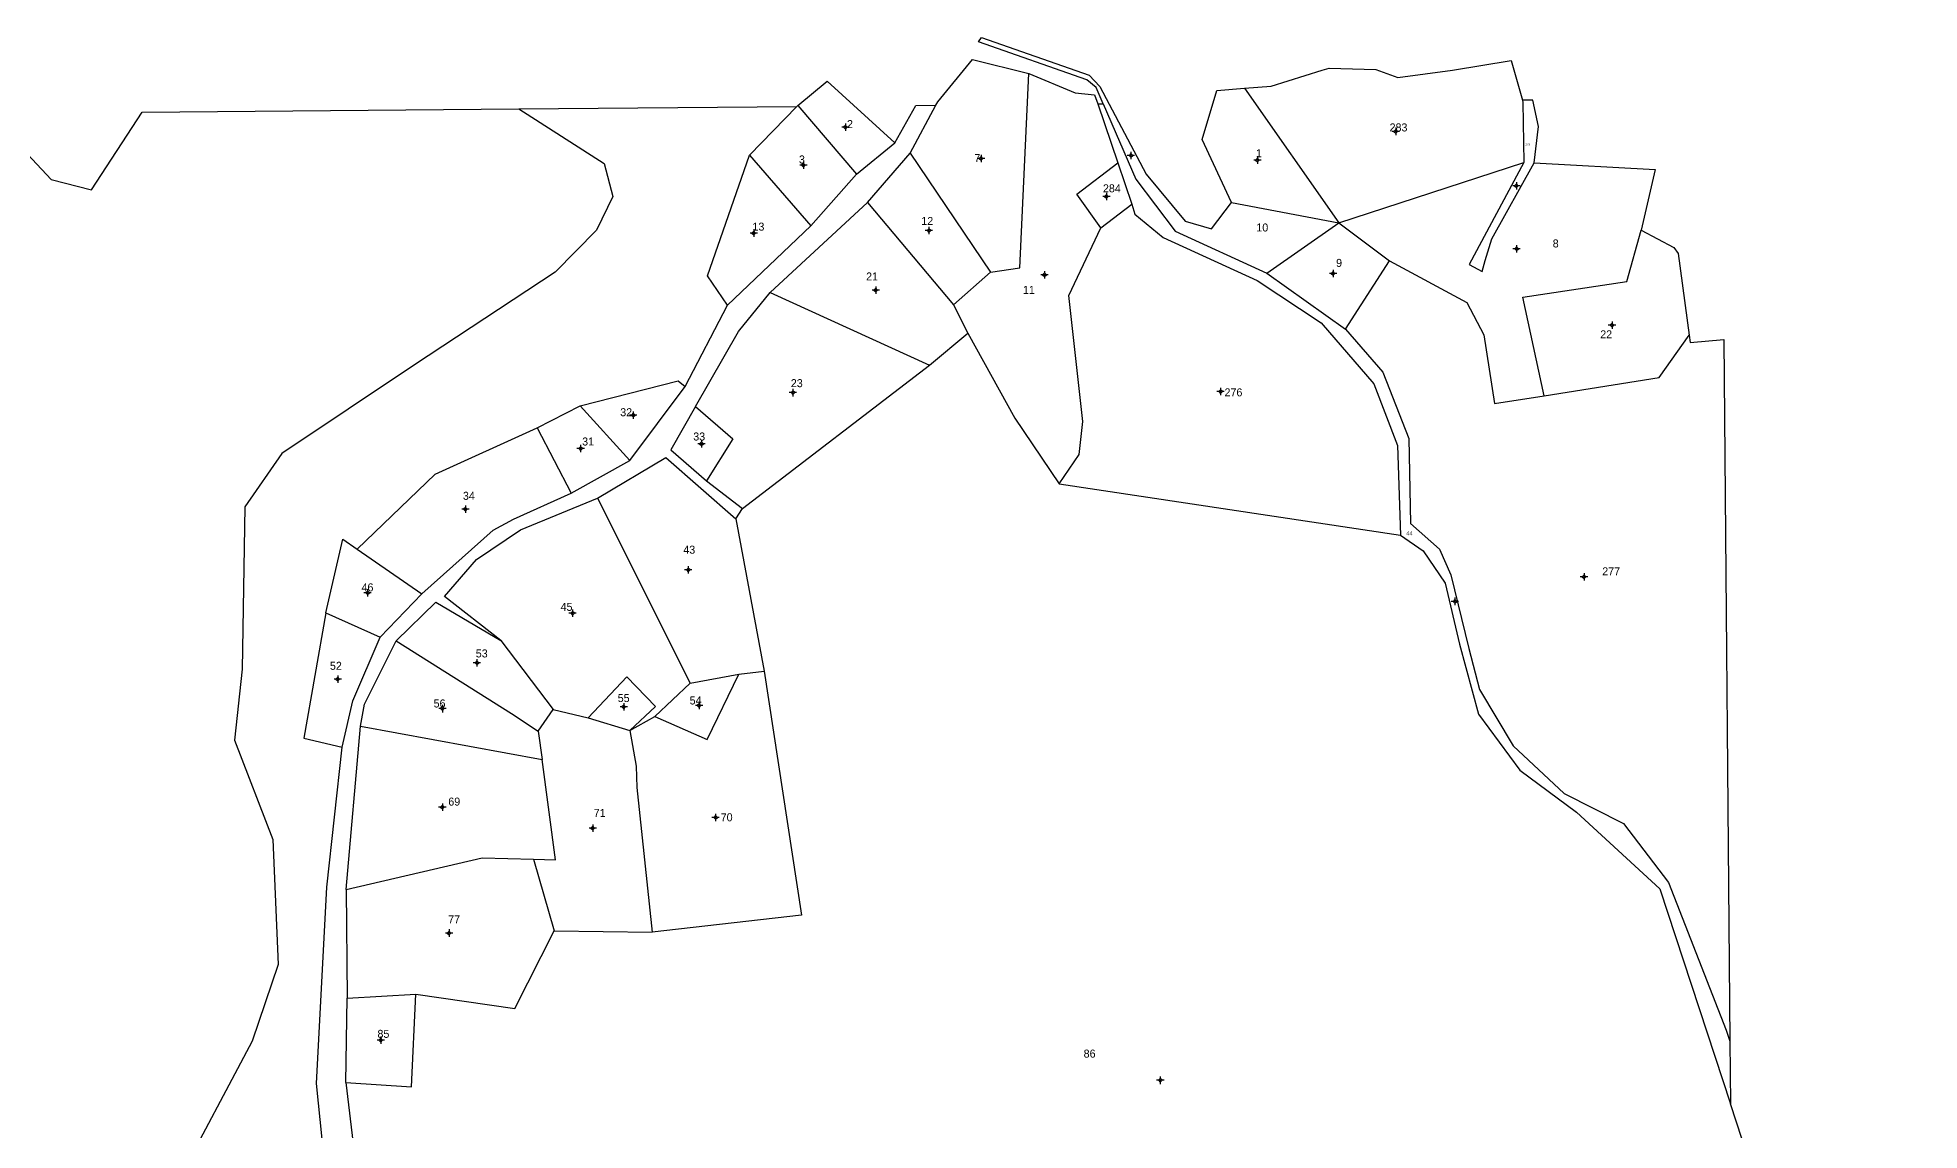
# Model space of a CAD drawing. Extents: x 550510 to 551644, y 1836484 to 1837530.
# Drawn here: x 551009 to 551644, y 1837152 to 1837520 of the extents above; entities that cross this region are included whole.
import ezdxf

# ---------------------------------------------------------------- set-up
doc = ezdxf.new("R2010")
doc.units = 0
for name, color, linetype in [('Level 10', 7, 'Continuous'), ('Level 11', 7, 'Continuous'), ('Level 15', 7, 'Continuous')]:
    doc.layers.add(name, color=color, linetype=linetype)

msp = doc.modelspace()

# ---------------------------------------------------------------- linework, layer by layer
at = {"layer": 'Level 10'}
for p, q in [((551366.36, 1837498.07), (551368.23, 1837498.09)), ((551366.36, 1837498.07), (551373.14, 1837478.16)), ((551415.91, 1837503.3), (551447.73, 1837457.95)), ((551170.98, 1837496.37), (551264.79, 1837497.19)), ((551248.87, 1837480.69), (551264.79, 1837497.19)), ((551264.79, 1837497.19), (551265.12, 1837497.53)), ((551265.12, 1837497.53), (551285, 1837474.32)), ((551303.07, 1837481.44), (551311.75, 1837497.6)), ((551248.87, 1837480.69), (551269.5, 1837456.91)), ((551285, 1837474.32), (551297.88, 1837484.89)), ((551288.72, 1837464.78), (551303.07, 1837481.44)), ((551303.07, 1837481.44), (551330.21, 1837441.24)), ((551269.5, 1837456.91), (551285, 1837474.32)), ((551373.14, 1837478.16), (551377.91, 1837464.16)), ((551447.73, 1837457.95), (551510.11, 1837478.26)), ((551255.84, 1837434.39), (551288.72, 1837464.78)), ((551288.72, 1837464.78), (551317.73, 1837430.29)), ((551367.46, 1837456.18), (551377.91, 1837464.16)), ((551411.49, 1837464.72), (551447.73, 1837457.95)), ((551241.47, 1837430.13), (551269.5, 1837456.91)), ((551423.44, 1837440.89), (551447.73, 1837457.95)), ((551447.73, 1837457.95), (551464.87, 1837445.12)), ((551317.73, 1837430.29), (551330.21, 1837441.24)), ((551449.97, 1837421.99), (551464.87, 1837445.12)), ((551423.44, 1837440.89), (551449.97, 1837421.99)), ((551227.12, 1837402.66), (551241.47, 1837430.13)), ((551255.84, 1837434.39), (551309.59, 1837409.93)), ((551317.73, 1837430.29), (551322.49, 1837420.67)), ((551309.59, 1837409.93), (551322.49, 1837420.67)), ((551246.47, 1837361.53), (551309.59, 1837409.93)), ((551208.45, 1837377.66), (551227.12, 1837402.66)), ((551177.25, 1837388.7), (551191.7, 1837396.18)), ((551191.7, 1837396.18), (551208.45, 1837377.66)), ((551177.25, 1837388.7), (551188.72, 1837366.66)), ((551188.72, 1837366.66), (551208.45, 1837377.66)), ((551197.52, 1837364.99), (551228.8, 1837302.54)), ((551234.34, 1837370.9), (551246.47, 1837361.53)), ((551353.33, 1837369.85), (551468.55, 1837352.55)), ((551244.21, 1837358.03), (551246.47, 1837361.53)), ((551244.21, 1837358.03), (551253.86, 1837306.58)), ((551116.52, 1837347.8), (551138.27, 1837332.74)), ((551124.22, 1837318.11), (551138.27, 1837332.74)), ((551105.93, 1837326.3), (551124.22, 1837318.11)), ((551164.9, 1837317.02), (551182.65, 1837293.72)), ((551216.97, 1837291.31), (551228.8, 1837302.54)), ((551228.8, 1837302.54), (551245.29, 1837305.58)), ((551245.29, 1837305.58), (551253.86, 1837306.58)), ((551177.59, 1837286.36), (551182.65, 1837293.72)), ((551182.65, 1837293.72), (551194.38, 1837290.92)), ((551194.38, 1837290.92), (551208.53, 1837286.59)), ((551208.53, 1837286.59), (551216.97, 1837291.31)), ((551112.76, 1837232.99), (551117.65, 1837288.11)), ((551117.65, 1837288.11), (551178.87, 1837276.83)), ((551177.59, 1837286.36), (551178.87, 1837276.83)), ((551175.95, 1837243.19), (551182.99, 1837219.02)), ((551112.76, 1837232.99), (551113.07, 1837196.26)), ((551182.99, 1837219.02), (551215.97, 1837218.55)), ((551112.69, 1837167.86), (551113.07, 1837196.26)), ((551113.07, 1837196.26), (551136.32, 1837197.61)), ((551579.66, 1837181.83), (551579.84, 1837160.61))]:
    msp.add_line(p, q, dxfattribs=at)
for points in [[(551368.23, 1837498.09), (551365.86, 1837503.54), (551362.68, 1837506.18), (551326.08, 1837518.99), (551327.1, 1837520.4), (551363.43, 1837507.73), (551367.12, 1837503.87), (551382.69, 1837474.29), (551395.85, 1837458.52), (551404.71, 1837455.85), (551411.49, 1837464.72)], [(551311.75, 1837497.6), (551312.37, 1837498.75), (551324.13, 1837512.97), (551343.17, 1837508.27)], [(551415.91, 1837503.3), (551424.88, 1837504), (551442.07, 1837509.37), (551444.45, 1837510.11), (551460.26, 1837509.62), (551467.68, 1837506.9), (551486.02, 1837509.41), (551505.88, 1837512.7), (551509.64, 1837499.32)], [(551265.12, 1837497.53), (551275.05, 1837505.75), (551297.88, 1837484.89)], [(551330.21, 1837441.24), (551340.1, 1837442.74), (551343.17, 1837508.27)], [(551343.17, 1837508.27), (551358.73, 1837501.72), (551365.32, 1837501.11), (551366.36, 1837498.07)], [(551368.23, 1837498.09), (551379.26, 1837472.65), (551392.46, 1837455.06), (551423.44, 1837440.89)], [(551411.49, 1837464.72), (551401.65, 1837486.03), (551406.53, 1837502.58), (551415.91, 1837503.3)], [(551513.63, 1837478.1), (551515.13, 1837490.41), (551513.13, 1837499.35), (551509.64, 1837499.32)], [(551509.64, 1837499.32), (551509.86, 1837498.56), (551510.11, 1837478.26)], [(550981.42, 1837494.71), (550992.34, 1837494.81), (551013.24, 1837472.58), (551026.78, 1837469.03), (551043.89, 1837495.26), (551170.98, 1837496.37)], [(551170.98, 1837496.37), (551199.86, 1837477.95), (551202.77, 1837466.74), (551197.25, 1837455.46), (551183.32, 1837441.28), (551135.8, 1837409.96), (551091.09, 1837380.07), (551078.6, 1837362.1), (551077.67, 1837307.31), (551075.07, 1837283.4), (551088.01, 1837249.79), (551089.79, 1837207.66), (551080.99, 1837181.75), (551055.49, 1837133.59), (551038.83, 1837097.41)], [(551297.88, 1837484.89), (551304.98, 1837497.54), (551311.75, 1837497.6)], [(551241.47, 1837430.13), (551234.63, 1837439.98), (551248.87, 1837480.69)], [(551367.46, 1837456.18), (551359.33, 1837467.63), (551373.14, 1837478.16)], [(551510.11, 1837478.26), (551491.71, 1837443.85), (551496.14, 1837441.5), (551497.09, 1837445.2), (551499.36, 1837452.54), (551513.63, 1837478.1)], [(551513.63, 1837478.1), (551554.51, 1837475.96), (551549.76, 1837455.41)], [(551377.91, 1837464.16), (551378.89, 1837460.86), (551388.4, 1837452.98), (551420.18, 1837438.48), (551441.79, 1837424.14), (551459.52, 1837403.57), (551467.54, 1837382.83), (551468.55, 1837352.55)], [(551353.33, 1837369.85), (551360.09, 1837379.77), (551361.32, 1837390.87), (551356.56, 1837433.37), (551367.46, 1837456.18)], [(551517.04, 1837399.59), (551509.81, 1837432.82), (551544.95, 1837438.11), (551549.76, 1837455.41)], [(551549.76, 1837455.41), (551560.76, 1837449.64), (551562.22, 1837447.54), (551565.98, 1837419.96)], [(551464.87, 1837445.12), (551490.91, 1837431.04), (551496.63, 1837420.11), (551500.26, 1837396.93), (551517.04, 1837399.59)], [(551230.59, 1837395.99), (551245.1, 1837421.2), (551255.84, 1837434.39)], [(551449.97, 1837421.99), (551462.59, 1837407.57), (551471.29, 1837385.11), (551471.87, 1837356.45), (551481.74, 1837347.74), (551485.51, 1837339.08), (551491.61, 1837314.3), (551495.21, 1837300.5), (551506.58, 1837281.49), (551523.8, 1837265.34), (551543.73, 1837255.25), (551558.92, 1837235.29), (551578.41, 1837185.49), (551579.66, 1837181.83)], [(551322.49, 1837420.67), (551338.36, 1837391.97), (551353.33, 1837369.85)], [(551517.04, 1837399.59), (551555.78, 1837405.75), (551565.98, 1837419.96)], [(551565.98, 1837419.96), (551566.31, 1837417.49), (551577.59, 1837418.51), (551579.66, 1837181.83)], [(551191.7, 1837396.18), (551224.8, 1837404.55), (551227.12, 1837402.66)], [(551230.59, 1837395.99), (551222.34, 1837381.26), (551234.34, 1837370.9)], [(551230.59, 1837395.99), (551243.24, 1837385.06), (551234.34, 1837370.9)], [(551116.52, 1837347.8), (551142.75, 1837373.07), (551177.25, 1837388.7)], [(551197.52, 1837364.99), (551220.64, 1837378.74), (551244.21, 1837358.03)], [(551138.27, 1837332.74), (551162.33, 1837354.22), (551169.21, 1837357.88), (551188.72, 1837366.66)], [(551164.9, 1837317.02), (551145.89, 1837331.84), (551156.77, 1837344.34), (551171.61, 1837354.32), (551197.52, 1837364.99)], [(551468.55, 1837352.55), (551476.19, 1837347.26), (551483.59, 1837336.37), (551488.47, 1837315.74), (551494.88, 1837292.12), (551508.76, 1837273.27), (551527.95, 1837259.02), (551555.98, 1837233.23), (551579.84, 1837160.61)], [(551105.93, 1837326.3), (551111.59, 1837351.2), (551116.52, 1837347.8)], [(551129.65, 1837316.84), (551142.98, 1837329.87), (551164.9, 1837317.02)], [(551105.93, 1837326.3), (551098.53, 1837284.06), (551111.36, 1837280.95)], [(551111.36, 1837280.95), (551115.04, 1837296.67), (551124.22, 1837318.11)], [(551117.65, 1837288.11), (551118.95, 1837295.52), (551129.65, 1837316.84)], [(551129.65, 1837316.84), (551168.53, 1837292.39), (551177.59, 1837286.36)], [(551208.53, 1837286.59), (551217.09, 1837294.73), (551207.42, 1837304.67), (551194.38, 1837290.92)], [(551253.86, 1837306.58), (551266.44, 1837224.26), (551215.97, 1837218.55)], [(551216.97, 1837291.31), (551234.62, 1837283.62), (551245.29, 1837305.58)], [(551208.53, 1837286.59), (551210.66, 1837274.57), (551210.81, 1837267.35), (551215.97, 1837218.55)], [(551056.75, 1837070.77), (551109.04, 1837105.59), (551102.72, 1837167.45), (551106.24, 1837233.73), (551111.36, 1837280.95)], [(551175.95, 1837243.19), (551183.44, 1837243.02), (551178.87, 1837276.83)], [(551112.76, 1837232.99), (551158.64, 1837243.6), (551175.95, 1837243.19)], [(551136.32, 1837197.61), (551169.65, 1837192.82), (551182.99, 1837219.02)], [(551112.69, 1837167.86), (551134.86, 1837166.32), (551136.32, 1837197.61)], [(551112.69, 1837167.86), (551119.85, 1837107.53), (551135.16, 1837082.48)], [(551570.23, 1837037.22), (551643.61, 1837107.33), (551629.57, 1837114.55), (551600.01, 1837130.32), (551583.78, 1837148.64), (551579.84, 1837160.61)]]:
    msp.add_lwpolyline(points, dxfattribs=at)
at = {"layer": 'Level 11'}
for p, q in [((551280.59, 1837490.16), (551279.97, 1837490.16)), ((551281.22, 1837490.78), (551280.59, 1837490.16)), ((551280.59, 1837490.16), (551281.22, 1837489.53)), ((551281.22, 1837491.41), (551281.22, 1837490.78)), ((551281.84, 1837490.16), (551281.22, 1837490.78)), ((551281.22, 1837489.53), (551281.84, 1837490.16)), ((551281.22, 1837489.53), (551281.22, 1837488.91)), ((551282.47, 1837490.16), (551281.84, 1837490.16)), ((551466.3, 1837488.78), (551465.68, 1837488.78)), ((551466.93, 1837489.41), (551466.3, 1837488.78)), ((551466.3, 1837488.78), (551466.93, 1837488.16)), ((551466.93, 1837490.03), (551466.93, 1837489.41)), ((551467.55, 1837488.78), (551466.93, 1837489.41)), ((551466.93, 1837488.16), (551467.55, 1837488.78)), ((551466.93, 1837488.16), (551466.93, 1837487.53)), ((551468.18, 1837488.78), (551467.55, 1837488.78)), ((551326.36, 1837479.62), (551325.74, 1837479.62)), ((551326.99, 1837480.25), (551326.36, 1837479.62)), ((551326.36, 1837479.62), (551326.99, 1837479)), ((551326.99, 1837480.87), (551326.99, 1837480.25)), ((551327.61, 1837479.62), (551326.99, 1837480.25)), ((551326.99, 1837479), (551327.61, 1837479.62)), ((551328.24, 1837479.62), (551327.61, 1837479.62)), ((551376.94, 1837480.65), (551376.32, 1837480.65)), ((551377.57, 1837481.27), (551376.94, 1837480.65)), ((551376.94, 1837480.65), (551377.57, 1837480.02)), ((551377.57, 1837481.9), (551377.57, 1837481.27)), ((551378.19, 1837480.65), (551377.57, 1837481.27)), ((551377.57, 1837480.02), (551378.19, 1837480.65)), ((551377.57, 1837480.02), (551377.57, 1837479.4)), ((551378.82, 1837480.65), (551378.19, 1837480.65)), ((551419.62, 1837479.11), (551418.99, 1837479.11)), ((551420.24, 1837479.73), (551419.62, 1837479.11)), ((551419.62, 1837479.11), (551420.24, 1837478.48)), ((551420.24, 1837480.36), (551420.24, 1837479.73)), ((551420.87, 1837479.11), (551420.24, 1837479.73)), ((551420.24, 1837478.48), (551420.87, 1837479.11)), ((551421.49, 1837479.11), (551420.87, 1837479.11)), ((551266.44, 1837477.34), (551265.82, 1837477.34)), ((551267.07, 1837477.96), (551266.44, 1837477.34)), ((551266.44, 1837477.34), (551267.07, 1837476.71)), ((551267.07, 1837478.59), (551267.07, 1837477.96)), ((551267.69, 1837477.34), (551267.07, 1837477.96)), ((551267.07, 1837476.71), (551267.69, 1837477.34)), ((551267.07, 1837476.71), (551267.07, 1837476.09)), ((551268.32, 1837477.34), (551267.69, 1837477.34)), ((551326.99, 1837479), (551326.99, 1837478.37)), ((551420.24, 1837478.48), (551420.24, 1837477.86)), ((551368.69, 1837466.83), (551368.06, 1837466.83)), ((551369.31, 1837467.45), (551368.69, 1837466.83)), ((551368.69, 1837466.83), (551369.31, 1837466.2)), ((551369.31, 1837468.08), (551369.31, 1837467.45)), ((551369.94, 1837466.83), (551369.31, 1837467.45)), ((551369.31, 1837466.2), (551369.94, 1837466.83)), ((551370.56, 1837466.83), (551369.94, 1837466.83)), ((551507.01, 1837470.43), (551506.38, 1837470.43)), ((551507.63, 1837471.05), (551507.01, 1837470.43)), ((551507.01, 1837470.43), (551507.63, 1837469.8)), ((551507.63, 1837471.68), (551507.63, 1837471.05)), ((551508.26, 1837470.43), (551507.63, 1837471.05)), ((551507.63, 1837469.8), (551508.26, 1837470.43)), ((551507.63, 1837469.8), (551507.63, 1837469.18)), ((551508.88, 1837470.43), (551508.26, 1837470.43)), ((551369.31, 1837466.2), (551369.31, 1837465.58)), ((551249.68, 1837454.47), (551249.06, 1837454.47)), ((551250.31, 1837455.09), (551249.68, 1837454.47)), ((551249.68, 1837454.47), (551250.31, 1837453.84)), ((551250.31, 1837455.72), (551250.31, 1837455.09)), ((551250.93, 1837454.47), (551250.31, 1837455.09)), ((551250.31, 1837453.84), (551250.93, 1837454.47)), ((551250.31, 1837453.84), (551250.31, 1837453.22)), ((551251.56, 1837454.47), (551250.93, 1837454.47)), ((551308.77, 1837455.31), (551308.14, 1837455.31)), ((551309.39, 1837455.93), (551308.77, 1837455.31)), ((551308.77, 1837455.31), (551309.39, 1837454.68)), ((551309.39, 1837456.56), (551309.39, 1837455.93)), ((551310.02, 1837455.31), (551309.39, 1837455.93)), ((551309.39, 1837454.68), (551310.02, 1837455.31)), ((551309.39, 1837454.68), (551309.39, 1837454.06)), ((551310.64, 1837455.31), (551310.02, 1837455.31)), ((551507.06, 1837449.16), (551506.43, 1837449.16)), ((551507.68, 1837449.79), (551507.06, 1837449.16)), ((551507.06, 1837449.16), (551507.68, 1837448.54)), ((551507.68, 1837450.41), (551507.68, 1837449.79)), ((551508.31, 1837449.16), (551507.68, 1837449.79)), ((551507.68, 1837448.54), (551508.31, 1837449.16)), ((551507.68, 1837448.54), (551507.68, 1837447.91)), ((551508.93, 1837449.16), (551508.31, 1837449.16)), ((551348.4, 1837441.03), (551347.78, 1837440.4)), ((551348.4, 1837441.65), (551348.4, 1837441.03)), ((551349.03, 1837440.4), (551348.4, 1837441.03)), ((551445.79, 1837441.45), (551445.17, 1837440.83)), ((551445.79, 1837442.08), (551445.79, 1837441.45)), ((551446.42, 1837440.83), (551445.79, 1837441.45)), ((551290.85, 1837435.22), (551290.23, 1837435.22)), ((551291.48, 1837435.84), (551290.85, 1837435.22)), ((551290.85, 1837435.22), (551291.48, 1837434.59)), ((551291.48, 1837436.47), (551291.48, 1837435.84)), ((551292.1, 1837435.22), (551291.48, 1837435.84)), ((551291.48, 1837434.59), (551292.1, 1837435.22)), ((551291.48, 1837434.59), (551291.48, 1837433.97)), ((551292.73, 1837435.22), (551292.1, 1837435.22)), ((551347.78, 1837440.4), (551347.15, 1837440.4)), ((551347.78, 1837440.4), (551348.4, 1837439.78)), ((551348.4, 1837439.78), (551349.03, 1837440.4)), ((551348.4, 1837439.78), (551348.4, 1837439.15)), ((551349.65, 1837440.4), (551349.03, 1837440.4)), ((551445.17, 1837440.83), (551444.54, 1837440.83)), ((551445.17, 1837440.83), (551445.79, 1837440.2)), ((551445.79, 1837440.2), (551446.42, 1837440.83)), ((551445.79, 1837440.2), (551445.79, 1837439.58)), ((551447.04, 1837440.83), (551446.42, 1837440.83)), ((551539.28, 1837423.34), (551538.65, 1837423.34)), ((551539.9, 1837423.96), (551539.28, 1837423.34)), ((551539.28, 1837423.34), (551539.9, 1837422.71)), ((551539.9, 1837424.59), (551539.9, 1837423.96)), ((551540.53, 1837423.34), (551539.9, 1837423.96)), ((551539.9, 1837422.71), (551540.53, 1837423.34)), ((551539.9, 1837422.71), (551539.9, 1837422.09)), ((551541.15, 1837423.34), (551540.53, 1837423.34)), ((551262.89, 1837400.61), (551262.26, 1837400.61)), ((551263.51, 1837401.23), (551262.89, 1837400.61)), ((551262.89, 1837400.61), (551263.51, 1837399.98)), ((551263.51, 1837401.86), (551263.51, 1837401.23)), ((551264.14, 1837400.61), (551263.51, 1837401.23)), ((551263.51, 1837399.98), (551264.14, 1837400.61)), ((551263.51, 1837399.98), (551263.51, 1837399.36)), ((551264.76, 1837400.61), (551264.14, 1837400.61)), ((551407.21, 1837400.98), (551406.58, 1837400.98)), ((551407.83, 1837401.61), (551407.21, 1837400.98)), ((551407.21, 1837400.98), (551407.83, 1837400.36)), ((551407.83, 1837402.23), (551407.83, 1837401.61)), ((551408.46, 1837400.98), (551407.83, 1837401.61)), ((551407.83, 1837400.36), (551408.46, 1837400.98)), ((551407.83, 1837400.36), (551407.83, 1837399.73)), ((551409.08, 1837400.98), (551408.46, 1837400.98)), ((551208.99, 1837393.03), (551208.37, 1837393.03)), ((551209.62, 1837393.66), (551208.99, 1837393.03)), ((551208.99, 1837393.03), (551209.62, 1837392.41)), ((551209.62, 1837394.28), (551209.62, 1837393.66)), ((551210.24, 1837393.03), (551209.62, 1837393.66)), ((551209.62, 1837392.41), (551210.24, 1837393.03)), ((551209.62, 1837392.41), (551209.62, 1837391.78)), ((551210.87, 1837393.03), (551210.24, 1837393.03)), ((551232.66, 1837383.99), (551232.04, 1837383.37)), ((551232.66, 1837384.62), (551232.66, 1837383.99)), ((551233.29, 1837383.37), (551232.66, 1837383.99)), ((551191.26, 1837381.73), (551190.63, 1837381.73)), ((551191.88, 1837382.35), (551191.26, 1837381.73)), ((551191.26, 1837381.73), (551191.88, 1837381.1)), ((551191.88, 1837382.98), (551191.88, 1837382.35)), ((551192.51, 1837381.73), (551191.88, 1837382.35)), ((551191.88, 1837381.1), (551192.51, 1837381.73)), ((551191.88, 1837381.1), (551191.88, 1837380.48)), ((551193.13, 1837381.73), (551192.51, 1837381.73)), ((551232.04, 1837383.37), (551231.41, 1837383.37)), ((551232.04, 1837383.37), (551232.66, 1837382.74)), ((551232.66, 1837382.74), (551233.29, 1837383.37)), ((551232.66, 1837382.74), (551232.66, 1837382.12)), ((551233.91, 1837383.37), (551233.29, 1837383.37)), ((551152.38, 1837361.29), (551151.76, 1837361.29)), ((551153.01, 1837361.91), (551152.38, 1837361.29)), ((551152.38, 1837361.29), (551153.01, 1837360.66)), ((551153.01, 1837362.54), (551153.01, 1837361.91)), ((551153.63, 1837361.29), (551153.01, 1837361.91)), ((551153.01, 1837360.66), (551153.63, 1837361.29)), ((551153.01, 1837360.66), (551153.01, 1837360.04)), ((551154.26, 1837361.29), (551153.63, 1837361.29)), ((551227.57, 1837340.79), (551226.94, 1837340.79)), ((551228.19, 1837341.42), (551227.57, 1837340.79)), ((551227.57, 1837340.79), (551228.19, 1837340.17)), ((551228.19, 1837342.04), (551228.19, 1837341.42)), ((551228.82, 1837340.79), (551228.19, 1837341.42)), ((551228.19, 1837340.17), (551228.82, 1837340.79)), ((551228.19, 1837340.17), (551228.19, 1837339.54)), ((551229.44, 1837340.79), (551228.82, 1837340.79)), ((551530.45, 1837339.73), (551530.45, 1837339.1)), ((551119.37, 1837333.08), (551118.75, 1837333.08)), ((551120, 1837333.71), (551119.37, 1837333.08)), ((551119.37, 1837333.08), (551120, 1837332.46)), ((551120, 1837334.33), (551120, 1837333.71)), ((551120.62, 1837333.08), (551120, 1837333.71)), ((551120, 1837332.46), (551120.62, 1837333.08)), ((551121.25, 1837333.08), (551120.62, 1837333.08)), ((551529.82, 1837338.48), (551529.2, 1837338.48)), ((551530.45, 1837339.1), (551529.82, 1837338.48)), ((551529.82, 1837338.48), (551530.45, 1837337.85)), ((551531.07, 1837338.48), (551530.45, 1837339.1)), ((551530.45, 1837337.85), (551531.07, 1837338.48)), ((551530.45, 1837337.85), (551530.45, 1837337.23)), ((551531.7, 1837338.48), (551531.07, 1837338.48)), ((551120, 1837332.46), (551120, 1837331.83)), ((551189.16, 1837326.8), (551188.53, 1837326.18)), ((551189.16, 1837327.43), (551189.16, 1837326.8)), ((551189.78, 1837326.18), (551189.16, 1837326.8)), ((551486.26, 1837330.19), (551485.63, 1837330.19)), ((551486.88, 1837330.82), (551486.26, 1837330.19)), ((551486.26, 1837330.19), (551486.88, 1837329.57)), ((551486.88, 1837331.44), (551486.88, 1837330.82)), ((551487.51, 1837330.19), (551486.88, 1837330.82)), ((551486.88, 1837329.57), (551487.51, 1837330.19)), ((551486.88, 1837329.57), (551486.88, 1837328.94)), ((551488.13, 1837330.19), (551487.51, 1837330.19)), ((551188.53, 1837326.18), (551187.91, 1837326.18)), ((551188.53, 1837326.18), (551189.16, 1837325.55)), ((551189.16, 1837325.55), (551189.78, 1837326.18)), ((551189.16, 1837325.55), (551189.16, 1837324.93)), ((551190.41, 1837326.18), (551189.78, 1837326.18)), ((551156.25, 1837309.45), (551155.63, 1837309.45)), ((551156.88, 1837310.08), (551156.25, 1837309.45)), ((551156.25, 1837309.45), (551156.88, 1837308.83)), ((551156.88, 1837310.7), (551156.88, 1837310.08)), ((551157.5, 1837309.45), (551156.88, 1837310.08)), ((551156.88, 1837308.83), (551157.5, 1837309.45)), ((551156.88, 1837308.83), (551156.88, 1837308.2)), ((551158.13, 1837309.45), (551157.5, 1837309.45)), ((551109.29, 1837303.96), (551108.67, 1837303.96)), ((551109.92, 1837304.59), (551109.29, 1837303.96)), ((551109.29, 1837303.96), (551109.92, 1837303.34)), ((551109.92, 1837305.21), (551109.92, 1837304.59)), ((551110.54, 1837303.96), (551109.92, 1837304.59)), ((551109.92, 1837303.34), (551110.54, 1837303.96)), ((551109.92, 1837303.34), (551109.92, 1837302.71)), ((551111.17, 1837303.96), (551110.54, 1837303.96)), ((551145.23, 1837295.23), (551145.23, 1837294.61)), ((551206.43, 1837295.19), (551205.81, 1837294.56)), ((551206.43, 1837295.81), (551206.43, 1837295.19)), ((551207.06, 1837294.56), (551206.43, 1837295.19)), ((551231.2, 1837295.02), (551230.58, 1837295.02)), ((551231.83, 1837295.65), (551231.2, 1837295.02)), ((551231.2, 1837295.02), (551231.83, 1837294.4)), ((551231.83, 1837296.27), (551231.83, 1837295.65)), ((551232.45, 1837295.02), (551231.83, 1837295.65)), ((551231.83, 1837294.4), (551232.45, 1837295.02)), ((551233.08, 1837295.02), (551232.45, 1837295.02)), ((551144.6, 1837293.98), (551143.98, 1837293.98)), ((551145.23, 1837294.61), (551144.6, 1837293.98)), ((551144.6, 1837293.98), (551145.23, 1837293.36)), ((551145.85, 1837293.98), (551145.23, 1837294.61)), ((551145.23, 1837293.36), (551145.85, 1837293.98)), ((551145.23, 1837293.36), (551145.23, 1837292.73)), ((551146.48, 1837293.98), (551145.85, 1837293.98)), ((551205.81, 1837294.56), (551205.18, 1837294.56)), ((551205.81, 1837294.56), (551206.43, 1837293.94)), ((551206.43, 1837293.94), (551207.06, 1837294.56)), ((551206.43, 1837293.94), (551206.43, 1837293.31)), ((551207.68, 1837294.56), (551207.06, 1837294.56)), ((551231.83, 1837294.4), (551231.83, 1837293.77)), ((551144.59, 1837260.77), (551143.97, 1837260.77)), ((551145.22, 1837261.39), (551144.59, 1837260.77)), ((551144.59, 1837260.77), (551145.22, 1837260.14)), ((551145.22, 1837262.02), (551145.22, 1837261.39)), ((551145.84, 1837260.77), (551145.22, 1837261.39)), ((551145.22, 1837260.14), (551145.84, 1837260.77)), ((551145.22, 1837260.14), (551145.22, 1837259.52)), ((551146.47, 1837260.77), (551145.84, 1837260.77)), ((551236.8, 1837257.27), (551236.17, 1837257.27)), ((551237.42, 1837257.89), (551236.8, 1837257.27)), ((551236.8, 1837257.27), (551237.42, 1837256.64)), ((551237.42, 1837258.52), (551237.42, 1837257.89)), ((551238.05, 1837257.27), (551237.42, 1837257.89)), ((551237.42, 1837256.64), (551238.05, 1837257.27)), ((551238.67, 1837257.27), (551238.05, 1837257.27)), ((551195.36, 1837253.68), (551194.74, 1837253.68)), ((551195.99, 1837254.31), (551195.36, 1837253.68)), ((551195.36, 1837253.68), (551195.99, 1837253.06)), ((551195.99, 1837254.93), (551195.99, 1837254.31)), ((551196.61, 1837253.68), (551195.99, 1837254.31)), ((551195.99, 1837253.06), (551196.61, 1837253.68)), ((551195.99, 1837253.06), (551195.99, 1837252.43)), ((551197.24, 1837253.68), (551196.61, 1837253.68)), ((551237.42, 1837256.64), (551237.42, 1837256.02)), ((551147.5, 1837218.9), (551146.88, 1837218.28)), ((551147.5, 1837219.53), (551147.5, 1837218.9)), ((551148.13, 1837218.28), (551147.5, 1837218.9)), ((551146.88, 1837218.28), (551146.25, 1837218.28)), ((551146.88, 1837218.28), (551147.5, 1837217.65)), ((551147.5, 1837217.65), (551148.13, 1837218.28)), ((551147.5, 1837217.65), (551147.5, 1837217.03)), ((551148.75, 1837218.28), (551148.13, 1837218.28)), ((551123.8, 1837182.12), (551123.17, 1837182.12)), ((551124.42, 1837182.75), (551123.8, 1837182.12)), ((551123.8, 1837182.12), (551124.42, 1837181.5)), ((551124.42, 1837183.37), (551124.42, 1837182.75)), ((551125.05, 1837182.12), (551124.42, 1837182.75)), ((551124.42, 1837181.5), (551125.05, 1837182.12)), ((551124.42, 1837181.5), (551124.42, 1837180.87)), ((551125.67, 1837182.12), (551125.05, 1837182.12)), ((551386.86, 1837168.57), (551386.23, 1837168.57)), ((551387.48, 1837169.19), (551386.86, 1837168.57)), ((551386.86, 1837168.57), (551387.48, 1837167.94)), ((551387.48, 1837169.82), (551387.48, 1837169.19)), ((551388.11, 1837168.57), (551387.48, 1837169.19)), ((551387.48, 1837167.94), (551388.11, 1837168.57)), ((551387.48, 1837167.94), (551387.48, 1837167.32)), ((551388.73, 1837168.57), (551388.11, 1837168.57))]:
    msp.add_line(p, q, dxfattribs=at)
for centre in [(551281.22, 1837490.16), (551466.93, 1837488.78), (551326.99, 1837479.62), (551377.57, 1837480.65), (551420.24, 1837479.11), (551267.07, 1837477.34), (551369.31, 1837466.83), (551507.63, 1837470.43), (551250.31, 1837454.47), (551309.39, 1837455.31), (551507.68, 1837449.16), (551445.79, 1837440.83), (551291.48, 1837435.22), (551348.4, 1837440.4), (551539.9, 1837423.34), (551263.51, 1837400.61), (551407.83, 1837400.98), (551209.62, 1837393.03), (551191.88, 1837381.73), (551232.66, 1837383.37), (551153.01, 1837361.29), (551228.19, 1837340.79), (551120, 1837333.08), (551530.45, 1837338.48), (551486.88, 1837330.19), (551189.16, 1837326.18), (551156.88, 1837309.45), (551109.92, 1837303.96), (551231.83, 1837295.02), (551145.23, 1837293.98), (551206.43, 1837294.56), (551145.22, 1837260.77), (551237.42, 1837257.27), (551195.99, 1837253.68), (551147.5, 1837218.28), (551124.42, 1837182.12), (551387.48, 1837168.57)]:
    msp.add_circle(centre, 0.15, dxfattribs=at)

# ---------------------------------------------------------------- texts
at = {"layer": 'Level 15'}
for s, height, p in [('2', 2.7, (551281.75, 1837489.88)), ('283', 2.7, (551464.84, 1837488.75)), ('3', 2.7, (551265.55, 1837477.94)), ('7', 2.7, (551324.73, 1837478.42)), ('1', 2.7, (551419.74, 1837480.03)), ('273', 0.675, (551510.63, 1837484.08)), ('284', 2.7, (551368.12, 1837468.2)), ('13', 2.7, (551249.86, 1837455.28)), ('12', 2.7, (551306.82, 1837457.18)), ('10', 2.7, (551419.88, 1837454.99)), ('8', 2.7, (551519.89, 1837449.6)), ('21', 2.7, (551288.2, 1837438.46)), ('9', 2.7, (551446.8, 1837443.04)), ('11', 2.7, (551341.11, 1837433.94)), ('22', 2.7, (551535.92, 1837418.94)), ('23', 2.7, (551262.8, 1837402.46)), ('276', 2.7, (551409.15, 1837399.36)), ('32', 2.7, (551205.24, 1837392.65)), ('31', 2.7, (551192.39, 1837382.78)), ('33', 2.7, (551229.88, 1837384.46)), ('34', 2.7, (551152.16, 1837364.45)), ('44', 1.35, (551470.5, 1837352.48)), ('43', 2.7, (551226.52, 1837346.27)), ('277', 2.7, (551536.6, 1837338.97)), ('46', 2.7, (551117.94, 1837333.56)), ('45', 2.7, (551185.11, 1837326.98)), ('53', 2.7, (551156.49, 1837311.26)), ('52', 2.7, (551107.28, 1837307.09)), ('56', 2.7, (551142.27, 1837294.39)), ('55', 2.7, (551204.39, 1837296.21)), ('54', 2.7, (551228.66, 1837295.4)), ('69', 2.7, (551147.22, 1837261.27)), ('71', 2.7, (551196.3, 1837257.45)), ('70', 2.7, (551239.14, 1837255.97)), ('77', 2.7, (551147.18, 1837221.54)), ('85', 2.7, (551123.32, 1837182.9)), ('86', 2.7, (551361.61, 1837176.24))]:
    msp.add_text(s, height=height, dxfattribs=at).set_placement(p)

doc.saveas('drawing.dxf')
